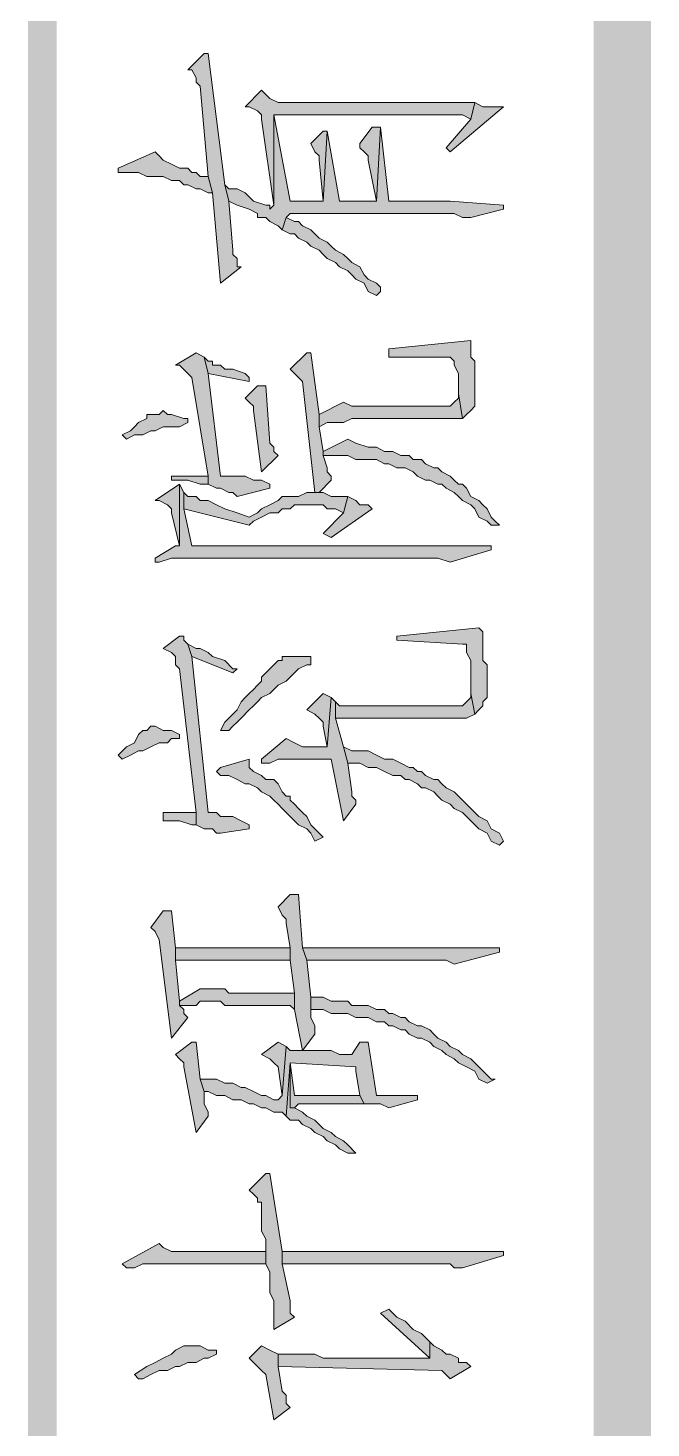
# Model space of a CAD drawing. Header units: millimetres. Extents: x 24 to 410, y 10 to 282.
# Drawn here: x 23.96 to 30.4, y 229.91 to 244.36 of the extents above; entities that cross this region are included whole.
import ezdxf

# ---------------------------------------------------------------- set-up
doc = ezdxf.new("R2010")
doc.units = ezdxf.units.MM

msp = doc.modelspace()

# ---------------------------------------------------------------- hatches: boundary and pattern name
h = msp.add_hatch(color=7)
h.dxf.hatch_style = 2
h.paths.add_polyline_path([(30.395333, 281.643667), (29.802667, 282.236333), (30.395333, 10.244667)])
h = msp.add_hatch(color=7)
h.dxf.hatch_style = 2
h.paths.add_polyline_path([(29.802667, 282.236333), (30.395333, 10.244667), (29.802667, 9.652)])
h = msp.add_hatch(color=7)
h.dxf.hatch_style = 2
h.paths.add_polyline_path([(24.257, 281.94), (23.960667, 281.94), (24.257, 55.837667)])
h = msp.add_hatch(color=7)
h.dxf.hatch_style = 2
h.paths.add_polyline_path([(23.960667, 281.94), (24.257, 55.837667), (23.960667, 55.837667)])
h = msp.add_hatch(color=7)
h.dxf.hatch_style = 2
h.paths.add_polyline_path([(25.611667, 243.924667), (25.654, 243.924667), (25.696333, 243.84), (25.696333, 243.797667), (25.738667, 243.755333), (25.823333, 242.824), (25.865667, 242.654667), (25.950333, 241.723333), (26.162, 241.892667), (26.119667, 241.892667), (26.119667, 241.977333), (26.077333, 242.019667), (26.077333, 242.062), (26.035, 242.57), (25.992667, 242.739333), (25.823333, 244.094), (25.781, 244.094)])
h = msp.add_hatch(color=7)
h.dxf.hatch_style = 2
h.paths.add_polyline_path([(26.204333, 243.543667), (26.246667, 243.543667), (26.331333, 243.501333), (26.373667, 243.459), (26.373667, 243.416667), (26.500667, 242.527667), (26.500667, 243.459), (28.278667, 243.459), (28.448, 243.459), (28.532667, 243.416667), (28.575, 243.586), (27.008667, 243.586), (26.966333, 243.586), (26.543, 243.586), (26.458333, 243.628333), (26.373667, 243.713)])
h = msp.add_hatch(color=7)
h.dxf.hatch_style = 2
h.paths.add_polyline_path([(28.278667, 243.120333), (28.321, 243.078), (28.871333, 243.543667), (28.659667, 243.543667), (28.575, 243.586), (28.532667, 243.416667)])
h = msp.add_hatch(color=7)
h.dxf.hatch_style = 2
h.paths.add_polyline_path([(25.992702, 242.739333), (26.035035, 242.57), (26.119702, 242.527667), (26.246702, 242.485333), (26.331369, 242.443), (26.331369, 242.400667), (26.416035, 242.400667), (26.458369, 242.358333), (26.543035, 242.316), (26.585369, 242.273667), (26.627702, 242.400667), (26.670035, 242.443), (27.770702, 242.443), (27.897702, 242.443), (28.363369, 242.443), (28.448035, 242.400667), (28.532702, 242.400667), (28.871369, 242.485333), (28.871369, 242.527667), (28.321035, 242.57), (27.686035, 242.57), (27.601369, 243.332), (27.559035, 242.57), (27.178035, 242.57), (27.051035, 243.289667), (27.008702, 242.57), (26.670035, 242.57), (26.500702, 243.459), (26.500702, 242.527667), (26.458369, 242.485333), (26.458369, 242.527667), (26.416035, 242.527667), (26.289035, 242.57), (26.204369, 242.654667), (26.119702, 242.697), (26.035035, 242.697)])
h = msp.add_hatch(color=7)
h.dxf.hatch_style = 2
h.paths.add_polyline_path([(26.881667, 243.162667), (26.924, 243.078), (26.966333, 243.035667), (26.966333, 242.993333), (27.008667, 242.57), (27.051, 243.289667), (27.008667, 243.289667)])
h = msp.add_hatch(color=7)
h.dxf.hatch_style = 2
h.paths.add_polyline_path([(27.389667, 243.162667), (27.389667, 243.120333), (27.432, 243.078), (27.474333, 243.035667), (27.474333, 242.993333), (27.559, 242.57), (27.601333, 243.332), (27.516667, 243.332)])
h = msp.add_hatch(color=7)
h.dxf.hatch_style = 2
h.paths.add_polyline_path([(24.892035, 242.908667), (24.892035, 242.866333), (24.934369, 242.866333), (25.103702, 242.866333), (25.188369, 242.824), (25.357702, 242.824), (25.442369, 242.781667), (25.527035, 242.781667), (25.569369, 242.739333), (25.611702, 242.739333), (25.696369, 242.697), (25.738702, 242.697), (25.823369, 242.654667), (25.865702, 242.654667), (25.823369, 242.824), (25.738702, 242.824), (25.696369, 242.866333), (25.654035, 242.866333), (25.611702, 242.908667), (25.527035, 242.908667), (25.442369, 242.951), (25.357702, 242.993333), (25.315369, 243.035667), (25.273035, 243.078)])
h = msp.add_hatch(color=7)
h.dxf.hatch_style = 2
h.paths.add_polyline_path([(26.585333, 242.273667), (26.67, 242.231333), (26.712333, 242.231333), (26.754667, 242.189), (26.839333, 242.146667), (26.881667, 242.104333), (26.966333, 242.062), (27.008667, 242.019667), (27.051, 241.977333), (27.135667, 241.935), (27.178, 241.892667), (27.262667, 241.850333), (27.305, 241.808), (27.347333, 241.765667), (27.432, 241.723333), (27.474333, 241.638667), (27.559, 241.596333), (27.601333, 241.638667), (27.601333, 241.681), (27.559, 241.723333), (27.474333, 241.765667), (27.432, 241.808), (27.389667, 241.892667), (27.305, 241.935), (27.262667, 241.977333), (27.220333, 242.019667), (27.135667, 242.062), (27.093333, 242.104333), (27.051, 242.146667), (26.966333, 242.189), (26.924, 242.231333), (26.881667, 242.273667), (26.797, 242.316), (26.754667, 242.358333), (26.712333, 242.358333), (26.627667, 242.400667)])
h = msp.add_hatch(color=7)
h.dxf.hatch_style = 2
h.paths.add_polyline_path([(27.686, 241.046), (27.686, 240.961333), (27.813, 240.961333), (28.321, 240.961333), (28.363333, 240.919), (28.363333, 240.876667), (28.405667, 240.792), (28.405667, 240.580333), (28.448, 240.326333), (28.490333, 240.368667), (28.532667, 240.411), (28.575, 240.453333), (28.575, 240.919), (28.532667, 240.961333), (28.532667, 241.003667), (28.532667, 241.088333), (28.532667, 241.130667)])
h = msp.add_hatch(color=7)
h.dxf.hatch_style = 2
h.paths.add_polyline_path([(25.484667, 240.876667), (25.527, 240.876667), (25.611667, 240.792), (25.654, 240.749667), (25.823333, 239.733667), (25.823333, 239.649), (25.908, 239.606667), (25.950333, 239.606667), (26.035, 239.564333), (26.077333, 239.564333), (26.119667, 239.522), (26.458333, 239.606667), (26.458333, 239.649), (26.373667, 239.691333), (26.289, 239.691333), (26.204333, 239.733667), (25.950333, 239.733667), (25.823333, 240.792), (25.781, 240.961333), (25.696333, 241.003667)])
h = msp.add_hatch(color=7)
h.dxf.hatch_style = 2
h.paths.add_polyline_path([(25.781, 240.961333), (25.823333, 240.792), (26.246667, 240.707333), (26.246667, 240.749667), (26.204333, 240.792), (26.077333, 240.834333), (25.992667, 240.834333), (25.950333, 240.876667), (25.865667, 240.876667), (25.865667, 240.919), (25.823333, 240.919)])
h = msp.add_hatch(color=7)
h.dxf.hatch_style = 2
h.paths.add_polyline_path([(26.67, 240.834333), (26.712333, 240.792), (26.754667, 240.749667), (26.797, 240.707333), (26.924, 239.564333), (26.966333, 239.564333), (27.093333, 239.691333), (27.093333, 239.733667), (27.051, 239.776), (27.051, 239.818333), (27.008667, 239.945333), (27.008667, 239.987667), (26.966333, 240.241667), (26.966333, 240.368667), (26.881667, 241.003667), (26.839333, 241.003667)])
h = msp.add_hatch(color=7)
h.dxf.hatch_style = 2
h.paths.add_polyline_path([(26.204333, 240.538), (26.246667, 240.495667), (26.289, 240.453333), (26.289, 240.411), (26.373667, 239.776), (26.543, 239.945333), (26.500667, 239.987667), (26.500667, 240.03), (26.458333, 240.072333), (26.416, 240.665), (26.331333, 240.665)])
h = msp.add_hatch(color=7)
h.dxf.hatch_style = 2
h.paths.add_polyline_path([(26.966298, 240.368667), (26.966298, 240.241667), (27.050965, 240.284), (27.220298, 240.284), (27.304965, 240.326333), (28.447965, 240.326333), (28.405631, 240.580333), (28.405631, 240.538), (28.363298, 240.495667), (28.320965, 240.453333), (27.389631, 240.453333), (27.304965, 240.453333), (27.220298, 240.495667)])
h = msp.add_hatch(color=7)
h.dxf.hatch_style = 2
h.paths.add_polyline_path([(24.934369, 240.157), (24.976702, 240.114667), (25.061369, 240.157), (25.146035, 240.157), (25.230702, 240.199333), (25.273035, 240.199333), (25.357702, 240.241667), (25.527035, 240.241667), (25.611702, 240.284), (25.611702, 240.326333), (25.569369, 240.326333), (25.442369, 240.368667), (25.400035, 240.368667), (25.357702, 240.411), (25.315369, 240.368667), (25.188369, 240.368667), (25.188369, 240.326333), (25.103702, 240.284), (25.061369, 240.241667), (25.019035, 240.199333)])
h = msp.add_hatch(color=7)
h.dxf.hatch_style = 2
h.paths.add_polyline_path([(27.008702, 239.987667), (27.008702, 239.945333), (27.093369, 239.945333), (27.262702, 239.945333), (27.347369, 239.903), (27.559035, 239.903), (27.643702, 239.860667), (27.686035, 239.860667), (27.770702, 239.818333), (27.855369, 239.818333), (27.940035, 239.776), (27.982369, 239.733667), (28.067035, 239.691333), (28.109369, 239.691333), (28.194035, 239.649), (28.236369, 239.649), (28.278702, 239.606667), (28.363369, 239.564333), (28.405702, 239.522), (28.448035, 239.479667), (28.532702, 239.437333), (28.575035, 239.395), (28.617369, 239.310333), (28.702035, 239.268), (28.744369, 239.225667), (28.829035, 239.225667), (28.786702, 239.268), (28.744369, 239.310333), (28.702035, 239.395), (28.659702, 239.437333), (28.617369, 239.479667), (28.532702, 239.522), (28.490369, 239.606667), (28.448035, 239.649), (28.405702, 239.649), (28.363369, 239.691333), (28.321035, 239.733667), (28.236369, 239.776), (28.194035, 239.818333), (28.151702, 239.818333), (28.067035, 239.860667), (28.024702, 239.903), (27.940035, 239.903), (27.897702, 239.945333), (27.813035, 239.945333), (27.728369, 239.987667), (27.643702, 239.987667), (27.559035, 240.03), (27.474369, 240.03), (27.347369, 240.072333), (27.262702, 240.114667)])
h = msp.add_hatch(color=7)
h.dxf.hatch_style = 2
h.paths.add_polyline_path([(25.273, 239.479667), (25.315333, 239.479667), (25.4, 239.437333), (25.442333, 239.395), (25.442333, 239.352667), (25.527, 239.014), (25.527, 239.649)])
h = msp.add_hatch(color=7)
h.dxf.hatch_style = 2
h.paths.add_polyline_path([(25.273, 238.887), (25.273, 238.844667), (25.315333, 238.844667), (25.442333, 238.887), (27.347333, 238.887), (27.474333, 238.887), (28.194, 238.887), (28.321, 238.844667), (28.744333, 238.971667), (28.744333, 239.014), (28.151667, 239.014), (25.654, 239.014), (25.569333, 239.395), (25.569333, 239.564333), (25.527, 239.649), (25.527, 239.014), (25.484667, 239.014)])
h = msp.add_hatch(color=7)
h.dxf.hatch_style = 2
h.paths.add_polyline_path([(25.442333, 239.733667), (25.442333, 239.691333), (25.527, 239.691333), (25.611667, 239.691333), (25.738667, 239.649), (25.823333, 239.649), (25.823333, 239.733667)])
h = msp.add_hatch(color=7)
h.dxf.hatch_style = 2
h.paths.add_polyline_path([(25.569333, 239.564333), (25.569333, 239.395), (26.246667, 239.225667), (26.289, 239.268), (26.373667, 239.310333), (26.458333, 239.352667), (26.543, 239.352667), (26.585333, 239.395), (26.67, 239.395), (26.712333, 239.437333), (27.008667, 239.437333), (27.051, 239.395), (27.135667, 239.395), (27.220333, 239.352667), (27.262667, 239.522), (27.093333, 239.522), (27.008667, 239.564333), (26.839333, 239.564333), (26.754667, 239.522), (26.585333, 239.522), (26.543, 239.479667), (26.458333, 239.437333), (26.373667, 239.395), (26.331333, 239.352667), (26.246667, 239.310333), (26.119667, 239.352667), (25.992667, 239.395), (25.908, 239.437333), (25.823333, 239.479667), (25.738667, 239.479667), (25.696333, 239.522), (25.611667, 239.522)])
h = msp.add_hatch(color=7)
h.dxf.hatch_style = 2
h.paths.add_polyline_path([(27.008702, 239.141), (27.093369, 239.098667), (27.516702, 239.395), (27.474369, 239.437333), (27.389702, 239.437333), (27.347369, 239.479667), (27.262702, 239.522), (27.220369, 239.352667)])
h = msp.add_hatch(color=7)
h.dxf.hatch_style = 2
h.paths.add_polyline_path([(25.357667, 237.955667), (25.442333, 237.913333), (25.484667, 237.871), (25.484667, 237.786333), (25.527, 237.744), (25.696333, 236.262333), (25.696333, 236.135333), (25.781, 236.093), (25.865667, 236.093), (25.908, 236.050667), (25.950333, 236.050667), (26.246667, 236.093), (26.246667, 236.135333), (26.162, 236.177667), (26.077333, 236.22), (25.950333, 236.22), (25.908, 236.262333), (25.823333, 236.262333), (25.654, 237.871), (25.611667, 237.998), (25.569333, 238.040333), (25.569333, 238.082667), (25.527, 238.082667)])
h = msp.add_hatch(color=7)
h.dxf.hatch_style = 2
h.paths.add_polyline_path([(27.770667, 238.082667), (27.770667, 238.040333), (28.448, 237.998), (28.490333, 237.998), (28.490333, 237.955667), (28.490333, 237.913333), (28.532667, 237.828667), (28.532667, 237.49), (28.575, 237.278333), (28.617333, 237.320667), (28.659667, 237.363), (28.659667, 237.405333), (28.702, 237.447667), (28.702, 237.786333), (28.659667, 237.828667), (28.659667, 238.125), (28.617333, 238.167333)])
h = msp.add_hatch(color=7)
h.dxf.hatch_style = 2
h.paths.add_polyline_path([(25.611667, 237.998), (25.654, 237.871), (26.077333, 237.701667), (26.119667, 237.744), (26.077333, 237.744), (25.992667, 237.828667), (25.865667, 237.871), (25.823333, 237.913333), (25.738667, 237.955667), (25.696333, 237.955667)])
h = msp.add_hatch(color=7)
h.dxf.hatch_style = 2
h.paths.add_polyline_path([(25.950369, 237.109), (26.035035, 237.109), (26.077369, 237.151333), (26.119702, 237.193667), (26.162035, 237.236), (26.246702, 237.320667), (26.289035, 237.363), (26.331369, 237.405333), (26.373702, 237.447667), (26.458369, 237.49), (26.500702, 237.532333), (26.543035, 237.574667), (26.627702, 237.617), (26.670035, 237.659333), (26.712369, 237.701667), (26.754702, 237.744), (26.839369, 237.786333), (26.881702, 237.786333), (26.881702, 237.871), (26.585369, 237.871), (26.585369, 237.828667), (26.543035, 237.828667), (26.500702, 237.786333), (26.416035, 237.701667), (26.373702, 237.659333), (26.373702, 237.617), (26.331369, 237.574667), (26.289035, 237.532333), (26.246702, 237.49), (26.204369, 237.447667), (26.162035, 237.405333), (26.119702, 237.320667), (26.077369, 237.278333), (25.992702, 237.193667)])
h = msp.add_hatch(color=7)
h.dxf.hatch_style = 2
h.paths.add_polyline_path([(26.373667, 236.812667), (26.373667, 236.770333), (26.416, 236.770333), (26.458333, 236.770333), (26.543, 236.812667), (27.093333, 236.812667), (27.220333, 236.177667), (27.347333, 236.347), (27.347333, 236.389333), (27.305, 236.431667), (27.305, 236.474), (27.262667, 236.770333), (27.220333, 236.939667), (27.135667, 237.236), (27.135667, 237.405333), (27.093333, 237.447667), (27.051, 236.939667), (26.924, 236.939667), (26.797, 236.939667), (26.712333, 236.982), (26.627667, 237.024333)])
h = msp.add_hatch(color=7)
h.dxf.hatch_style = 2
h.paths.add_polyline_path([(26.839333, 237.320667), (26.924, 237.278333), (26.966333, 237.236), (27.008667, 237.193667), (27.008667, 237.151333), (27.051, 236.939667), (27.093333, 237.447667), (27.008667, 237.49)])
h = msp.add_hatch(color=7)
h.dxf.hatch_style = 2
h.paths.add_polyline_path([(27.135667, 237.405333), (27.135667, 237.236), (28.405667, 237.236), (28.490333, 237.236), (28.575, 237.278333), (28.532667, 237.49), (28.532667, 237.447667), (28.490333, 237.405333), (28.448, 237.363), (27.220333, 237.363), (27.178, 237.363)])
h = msp.add_hatch(color=7)
h.dxf.hatch_style = 2
h.paths.add_polyline_path([(24.892035, 236.855), (24.934369, 236.812667), (25.019035, 236.855), (25.103702, 236.897333), (25.146035, 236.897333), (25.230702, 236.939667), (25.315369, 236.982), (25.400035, 236.982), (25.442369, 237.024333), (25.527035, 237.024333), (25.527035, 237.066667), (25.442369, 237.109), (25.357702, 237.109), (25.273035, 237.151333), (25.230702, 237.151333), (25.188369, 237.109), (25.146035, 237.109), (25.103702, 237.066667), (25.061369, 236.982), (24.976702, 236.939667)])
h = msp.add_hatch(color=7)
h.dxf.hatch_style = 2
h.paths.add_polyline_path([(27.220333, 236.939667), (27.262667, 236.770333), (27.389667, 236.770333), (27.474333, 236.728), (27.559, 236.728), (27.643667, 236.685667), (27.728333, 236.643333), (27.813, 236.643333), (27.855333, 236.601), (27.897667, 236.601), (27.982333, 236.558667), (28.024667, 236.516333), (28.067, 236.516333), (28.151667, 236.474), (28.194, 236.431667), (28.236333, 236.389333), (28.321, 236.347), (28.363333, 236.304667), (28.448, 236.262333), (28.490333, 236.22), (28.575, 236.135333), (28.617333, 236.093), (28.702, 236.050667), (28.744333, 235.966), (28.829, 235.923667), (28.871333, 235.966), (28.829, 236.050667), (28.744333, 236.093), (28.702, 236.177667), (28.617333, 236.22), (28.575, 236.262333), (28.532667, 236.304667), (28.448, 236.389333), (28.405667, 236.431667), (28.363333, 236.474), (28.278667, 236.516333), (28.236333, 236.558667), (28.194, 236.601), (28.151667, 236.601), (28.067, 236.643333), (28.024667, 236.685667), (27.982333, 236.685667), (27.94, 236.728), (27.897667, 236.728), (27.813, 236.770333), (27.728333, 236.812667), (27.643667, 236.812667), (27.559, 236.855), (27.474333, 236.897333), (27.305, 236.897333)])
h = msp.add_hatch(color=7)
h.dxf.hatch_style = 2
h.paths.add_polyline_path([(25.907965, 236.685667), (25.950298, 236.643333), (26.034965, 236.643333), (26.119631, 236.601), (26.204298, 236.558667), (26.246631, 236.558667), (26.331298, 236.516333), (26.373631, 236.474), (26.458298, 236.431667), (26.500631, 236.389333), (26.542965, 236.347), (26.585298, 236.304667), (26.627631, 236.262333), (26.669965, 236.22), (26.712298, 236.177667), (26.754631, 236.135333), (26.839298, 236.093), (26.881631, 236.050667), (26.923965, 235.966), (27.008631, 236.008333), (26.966298, 236.050667), (26.923965, 236.093), (26.881631, 236.135333), (26.839298, 236.22), (26.796965, 236.262333), (26.754631, 236.304667), (26.712298, 236.347), (26.669965, 236.389333), (26.669965, 236.431667), (26.627631, 236.431667), (26.585298, 236.474), (26.542965, 236.558667), (26.500631, 236.601), (26.415965, 236.601), (26.373631, 236.643333), (26.288965, 236.685667), (26.246631, 236.728), (26.246631, 236.812667), (25.950298, 236.728)])
h = msp.add_hatch(color=7)
h.dxf.hatch_style = 2
h.paths.add_polyline_path([(25.357667, 236.262333), (25.357667, 236.177667), (25.442333, 236.177667), (25.527, 236.177667), (25.654, 236.135333), (25.696333, 236.135333), (25.696333, 236.262333)])
h = msp.add_hatch(color=7)
h.dxf.hatch_style = 2
h.paths.add_polyline_path([(26.543, 235.288667), (26.585333, 235.204), (26.627667, 235.161667), (26.627667, 235.119333), (26.67, 234.865333), (26.67, 234.738333), (26.712333, 234.399667), (26.712333, 234.230333), (26.797, 233.807), (26.924, 233.976333), (26.924, 234.061), (26.881667, 234.145667), (26.881667, 234.357333), (26.839333, 234.738333), (26.797, 234.865333), (26.754667, 235.415667), (26.67, 235.415667)])
h = msp.add_hatch(color=7)
h.dxf.hatch_style = 2
h.paths.add_polyline_path([(25.230667, 235.077), (25.273, 235.034667), (25.315333, 234.95), (25.442333, 233.934), (25.611667, 234.145667), (25.569333, 234.188), (25.569333, 234.230333), (25.527, 234.272667), (25.527, 234.315), (25.484667, 234.738333), (25.484667, 234.865333), (25.442333, 235.246333), (25.357667, 235.246333)])
h = msp.add_hatch(color=7)
h.dxf.hatch_style = 2
h.paths.add_polyline_path([(25.484667, 234.865333), (25.484667, 234.738333), (25.527, 234.738333), (26.67, 234.738333), (26.67, 234.865333)])
h = msp.add_hatch(color=7)
h.dxf.hatch_style = 2
h.paths.add_polyline_path([(26.797, 234.865333), (26.839333, 234.738333), (28.151667, 234.738333), (28.236333, 234.738333), (28.278667, 234.738333), (28.363333, 234.696), (28.829, 234.823), (28.829, 234.865333), (28.151667, 234.865333)])
h = msp.add_hatch(color=7)
h.dxf.hatch_style = 2
h.paths.add_polyline_path([(25.527, 234.315), (25.527, 234.272667), (25.611667, 234.272667), (25.696333, 234.272667), (25.738667, 234.315), (25.950333, 234.315), (25.992667, 234.272667), (26.67, 234.272667), (26.712333, 234.230333), (26.712333, 234.399667), (26.67, 234.399667), (26.119667, 234.399667), (26.035, 234.399667), (25.992667, 234.442), (25.738667, 234.442)])
h = msp.add_hatch(color=7)
h.dxf.hatch_style = 2
h.paths.add_polyline_path([(26.881667, 234.357333), (26.881667, 234.230333), (26.924, 234.230333), (27.008667, 234.230333), (27.093333, 234.188), (27.262667, 234.188), (27.347333, 234.145667), (27.474333, 234.145667), (27.559, 234.103333), (27.643667, 234.103333), (27.686, 234.061), (27.728333, 234.061), (27.813, 234.018667), (27.855333, 234.018667), (27.897667, 233.976333), (27.982333, 233.934), (28.024667, 233.934), (28.109333, 233.891667), (28.151667, 233.849333), (28.236333, 233.807), (28.278667, 233.764667), (28.363333, 233.722333), (28.405667, 233.68), (28.490333, 233.637667), (28.575, 233.595333), (28.617333, 233.510667), (28.702, 233.468333), (28.786667, 233.510667), (28.744333, 233.510667), (28.702, 233.553), (28.617333, 233.637667), (28.575, 233.68), (28.532667, 233.722333), (28.448, 233.764667), (28.405667, 233.807), (28.321, 233.849333), (28.278667, 233.891667), (28.194, 233.934), (28.151667, 233.976333), (28.109333, 234.018667), (28.024667, 234.061), (27.982333, 234.061), (27.897667, 234.103333), (27.855333, 234.145667), (27.813, 234.145667), (27.728333, 234.188), (27.686, 234.188), (27.643667, 234.230333), (27.559, 234.230333), (27.474333, 234.272667), (27.305, 234.272667), (27.262667, 234.315), (27.093333, 234.315), (27.008667, 234.357333)])
h = msp.add_hatch(color=7)
h.dxf.hatch_style = 2
h.paths.add_polyline_path([(25.484667, 233.764667), (25.527, 233.722333), (25.569333, 233.68), (25.569333, 233.637667), (25.696333, 232.960333), (25.823333, 233.129667), (25.823333, 233.172), (25.781, 233.256667), (25.781, 233.383667), (25.738667, 233.510667), (25.696333, 233.891667), (25.654, 233.891667)])
h = msp.add_hatch(color=7)
h.dxf.hatch_style = 2
h.paths.add_polyline_path([(25.738667, 233.510667), (25.781, 233.383667), (25.823333, 233.383667), (25.908, 233.341333), (25.992667, 233.341333), (26.077333, 233.299), (26.162, 233.299), (26.246667, 233.256667), (26.289, 233.256667), (26.373667, 233.214333), (26.416, 233.214333), (26.500667, 233.172), (26.585333, 233.172), (26.627667, 233.129667), (26.67, 233.68), (27.347333, 233.637667), (27.347333, 233.595333), (27.389667, 233.341333), (27.432, 233.256667), (27.601333, 233.256667), (27.686, 233.214333), (27.982333, 233.299), (27.982333, 233.341333), (27.559, 233.341333), (27.474333, 233.891667), (27.389667, 233.891667), (27.305, 233.764667), (27.178, 233.764667), (27.093333, 233.807), (26.67, 233.807), (26.627667, 233.849333), (26.585333, 233.341333), (26.543, 233.299), (26.500667, 233.299), (26.416, 233.341333), (26.373667, 233.341333), (26.289, 233.383667), (26.204333, 233.426), (26.162, 233.426), (26.077333, 233.468333), (25.992667, 233.468333), (25.908, 233.510667)])
h = msp.add_hatch(color=7)
h.dxf.hatch_style = 2
h.paths.add_polyline_path([(26.373667, 233.764667), (26.458333, 233.722333), (26.500667, 233.68), (26.543, 233.637667), (26.585333, 233.341333), (26.627667, 233.849333), (26.543, 233.891667)])
h = msp.add_hatch(color=7)
h.dxf.hatch_style = 2
h.paths.add_polyline_path([(26.627667, 233.129667), (26.67, 233.087333), (26.754667, 233.087333), (26.797, 233.045), (26.881667, 233.002667), (26.924, 232.960333), (27.008667, 232.918), (27.051, 232.875667), (27.135667, 232.833333), (27.178, 232.791), (27.262667, 232.748667), (27.347333, 232.748667), (27.262667, 232.833333), (27.220333, 232.875667), (27.135667, 232.918), (27.093333, 232.960333), (27.008667, 233.002667), (26.966333, 233.045), (26.924, 233.087333), (26.839333, 233.129667), (26.797, 233.172), (26.712333, 233.214333), (26.67, 233.214333), (26.67, 233.68)])
h = msp.add_hatch(color=7)
h.dxf.hatch_style = 2
h.paths.add_polyline_path([(26.67, 233.68), (26.67, 233.214333), (26.712333, 233.214333), (26.754667, 233.256667), (27.432, 233.256667), (27.389667, 233.341333), (26.712333, 233.341333)])
h = msp.add_hatch(color=7)
h.dxf.hatch_style = 2
h.paths.add_polyline_path([(26.246667, 232.367667), (26.289, 232.325333), (26.331333, 232.283), (26.331333, 232.240667), (26.373667, 232.240667), (26.373667, 231.944333), (26.416, 231.859667), (26.416, 231.605667), (26.458333, 231.521), (26.458333, 231.309333), (26.500667, 231.224667), (26.500667, 231.14), (26.500667, 231.013), (26.500667, 230.928333), (26.712333, 231.055333), (26.67, 231.097667), (26.67, 231.224667), (26.585333, 231.605667), (26.585333, 231.732667), (26.458333, 232.537), (26.416, 232.537)])
h = msp.add_hatch(color=7)
h.dxf.hatch_style = 2
h.paths.add_polyline_path([(24.934369, 231.605667), (24.976702, 231.563333), (25.061369, 231.563333), (25.146035, 231.605667), (26.416035, 231.605667), (26.416035, 231.732667), (26.246702, 231.732667), (26.162035, 231.732667), (25.442369, 231.732667), (25.357702, 231.775), (25.315369, 231.817333)])
h = msp.add_hatch(color=7)
h.dxf.hatch_style = 2
h.paths.add_polyline_path([(26.585333, 231.732667), (26.585333, 231.605667), (26.67, 231.605667), (28.321, 231.605667), (28.363333, 231.563333), (28.448, 231.563333), (28.871333, 231.690333), (28.871333, 231.732667)])
h = msp.add_hatch(color=7)
h.dxf.hatch_style = 2
h.paths.add_polyline_path([(27.601333, 231.097667), (28.109333, 230.632), (28.109333, 230.801333), (28.024667, 230.886), (27.94, 230.928333), (27.855333, 231.013), (27.770667, 231.055333), (27.686, 231.14)])
h = msp.add_hatch(color=7)
h.dxf.hatch_style = 2
h.paths.add_polyline_path([(25.061333, 230.462667), (25.103667, 230.420333), (25.146, 230.420333), (25.230667, 230.462667), (25.315333, 230.505), (25.4, 230.505), (25.484667, 230.547333), (25.527, 230.547333), (25.611667, 230.589667), (25.696333, 230.589667), (25.781, 230.632), (25.823333, 230.632), (25.908, 230.674333), (25.908, 230.716667), (25.823333, 230.716667), (25.738667, 230.759), (25.569333, 230.759), (25.484667, 230.716667), (25.442333, 230.674333), (25.357667, 230.632), (25.273, 230.589667), (25.188333, 230.547333)])
h = msp.add_hatch(color=7)
h.dxf.hatch_style = 2
h.paths.add_polyline_path([(26.246667, 230.632), (26.289, 230.589667), (26.331333, 230.547333), (26.373667, 230.505), (26.416, 230.462667), (26.500667, 229.997), (26.67, 230.124), (26.627667, 230.166333), (26.627667, 230.251), (26.585333, 230.293333), (26.543, 230.547333), (26.543, 230.674333), (26.458333, 230.716667), (26.373667, 230.759)])
h = msp.add_hatch(color=7)
h.dxf.hatch_style = 2
h.paths.add_polyline_path([(26.543, 230.674333), (26.543, 230.547333), (28.236333, 230.505), (28.321, 230.420333), (28.532667, 230.547333), (28.490333, 230.589667), (28.405667, 230.589667), (28.405667, 230.632), (28.321, 230.674333), (28.278667, 230.674333), (28.236333, 230.716667), (28.151667, 230.759), (28.109333, 230.801333), (28.109333, 230.632), (28.024667, 230.632), (27.008667, 230.632), (26.924, 230.674333)])

# ---------------------------------------------------------------- linework, layer by layer
at = {"color": 7, "lineweight": 0}
for points in [[(25.611667, 243.924667), (25.654, 243.924667), (25.696333, 243.84), (25.696333, 243.797667), (25.738667, 243.755333), (25.823333, 242.824), (25.865667, 242.654667), (25.950333, 241.723333), (26.162, 241.892667), (26.119667, 241.892667), (26.119667, 241.977333), (26.077333, 242.019667), (26.077333, 242.062), (26.035, 242.57), (25.992667, 242.739333), (25.823333, 244.094), (25.781, 244.094)], [(26.204333, 243.543667), (26.246667, 243.543667), (26.331333, 243.501333), (26.373667, 243.459), (26.373667, 243.416667), (26.500667, 242.527667), (26.500667, 243.459), (28.278667, 243.459), (28.448, 243.459), (28.532667, 243.416667), (28.575, 243.586), (27.008667, 243.586), (26.966333, 243.586), (26.543, 243.586), (26.458333, 243.628333), (26.373667, 243.713)], [(28.278667, 243.120333), (28.321, 243.078), (28.871333, 243.543667), (28.659667, 243.543667), (28.575, 243.586), (28.532667, 243.416667)], [(25.992702, 242.739333), (26.035035, 242.57), (26.119702, 242.527667), (26.246702, 242.485333), (26.331369, 242.443), (26.331369, 242.400667), (26.416035, 242.400667), (26.458369, 242.358333), (26.543035, 242.316), (26.585369, 242.273667), (26.627702, 242.400667), (26.670035, 242.443), (27.770702, 242.443), (27.897702, 242.443), (28.363369, 242.443), (28.448035, 242.400667), (28.532702, 242.400667), (28.871369, 242.485333), (28.871369, 242.527667), (28.321035, 242.57), (27.686035, 242.57), (27.601369, 243.332), (27.559035, 242.57), (27.178035, 242.57), (27.051035, 243.289667), (27.008702, 242.57), (26.670035, 242.57), (26.500702, 243.459), (26.500702, 242.527667), (26.458369, 242.485333), (26.458369, 242.527667), (26.416035, 242.527667), (26.289035, 242.57), (26.204369, 242.654667), (26.119702, 242.697), (26.035035, 242.697)], [(26.881667, 243.162667), (26.924, 243.078), (26.966333, 243.035667), (26.966333, 242.993333), (27.008667, 242.57), (27.051, 243.289667), (27.008667, 243.289667)], [(27.389667, 243.162667), (27.389667, 243.120333), (27.432, 243.078), (27.474333, 243.035667), (27.474333, 242.993333), (27.559, 242.57), (27.601333, 243.332), (27.516667, 243.332)], [(24.892035, 242.908667), (24.892035, 242.866333), (24.934369, 242.866333), (25.103702, 242.866333), (25.188369, 242.824), (25.357702, 242.824), (25.442369, 242.781667), (25.527035, 242.781667), (25.569369, 242.739333), (25.611702, 242.739333), (25.696369, 242.697), (25.738702, 242.697), (25.823369, 242.654667), (25.865702, 242.654667), (25.823369, 242.824), (25.738702, 242.824), (25.696369, 242.866333), (25.654035, 242.866333), (25.611702, 242.908667), (25.527035, 242.908667), (25.442369, 242.951), (25.357702, 242.993333), (25.315369, 243.035667), (25.273035, 243.078)], [(26.585333, 242.273667), (26.67, 242.231333), (26.712333, 242.231333), (26.754667, 242.189), (26.839333, 242.146667), (26.881667, 242.104333), (26.966333, 242.062), (27.008667, 242.019667), (27.051, 241.977333), (27.135667, 241.935), (27.178, 241.892667), (27.262667, 241.850333), (27.305, 241.808), (27.347333, 241.765667), (27.432, 241.723333), (27.474333, 241.638667), (27.559, 241.596333), (27.601333, 241.638667), (27.601333, 241.681), (27.559, 241.723333), (27.474333, 241.765667), (27.432, 241.808), (27.389667, 241.892667), (27.305, 241.935), (27.262667, 241.977333), (27.220333, 242.019667), (27.135667, 242.062), (27.093333, 242.104333), (27.051, 242.146667), (26.966333, 242.189), (26.924, 242.231333), (26.881667, 242.273667), (26.797, 242.316), (26.754667, 242.358333), (26.712333, 242.358333), (26.627667, 242.400667)], [(27.686, 241.046), (27.686, 240.961333), (27.813, 240.961333), (28.321, 240.961333), (28.363333, 240.919), (28.363333, 240.876667), (28.405667, 240.792), (28.405667, 240.580333), (28.448, 240.326333), (28.490333, 240.368667), (28.532667, 240.411), (28.575, 240.453333), (28.575, 240.919), (28.532667, 240.961333), (28.532667, 241.003667), (28.532667, 241.088333), (28.532667, 241.130667)], [(25.484667, 240.876667), (25.527, 240.876667), (25.611667, 240.792), (25.654, 240.749667), (25.823333, 239.733667), (25.823333, 239.649), (25.908, 239.606667), (25.950333, 239.606667), (26.035, 239.564333), (26.077333, 239.564333), (26.119667, 239.522), (26.458333, 239.606667), (26.458333, 239.649), (26.373667, 239.691333), (26.289, 239.691333), (26.204333, 239.733667), (25.950333, 239.733667), (25.823333, 240.792), (25.781, 240.961333), (25.696333, 241.003667)], [(25.781, 240.961333), (25.823333, 240.792), (26.246667, 240.707333), (26.246667, 240.749667), (26.204333, 240.792), (26.077333, 240.834333), (25.992667, 240.834333), (25.950333, 240.876667), (25.865667, 240.876667), (25.865667, 240.919), (25.823333, 240.919)], [(26.67, 240.834333), (26.712333, 240.792), (26.754667, 240.749667), (26.797, 240.707333), (26.924, 239.564333), (26.966333, 239.564333), (27.093333, 239.691333), (27.093333, 239.733667), (27.051, 239.776), (27.051, 239.818333), (27.008667, 239.945333), (27.008667, 239.987667), (26.966333, 240.241667), (26.966333, 240.368667), (26.881667, 241.003667), (26.839333, 241.003667)], [(26.204333, 240.538), (26.246667, 240.495667), (26.289, 240.453333), (26.289, 240.411), (26.373667, 239.776), (26.543, 239.945333), (26.500667, 239.987667), (26.500667, 240.03), (26.458333, 240.072333), (26.416, 240.665), (26.331333, 240.665)], [(26.966298, 240.368667), (26.966298, 240.241667), (27.050965, 240.284), (27.220298, 240.284), (27.304965, 240.326333), (28.447965, 240.326333), (28.405631, 240.580333), (28.405631, 240.538), (28.363298, 240.495667), (28.320965, 240.453333), (27.389631, 240.453333), (27.304965, 240.453333), (27.220298, 240.495667)], [(24.934369, 240.157), (24.976702, 240.114667), (25.061369, 240.157), (25.146035, 240.157), (25.230702, 240.199333), (25.273035, 240.199333), (25.357702, 240.241667), (25.527035, 240.241667), (25.611702, 240.284), (25.611702, 240.326333), (25.569369, 240.326333), (25.442369, 240.368667), (25.400035, 240.368667), (25.357702, 240.411), (25.315369, 240.368667), (25.188369, 240.368667), (25.188369, 240.326333), (25.103702, 240.284), (25.061369, 240.241667), (25.019035, 240.199333)], [(27.008702, 239.987667), (27.008702, 239.945333), (27.093369, 239.945333), (27.262702, 239.945333), (27.347369, 239.903), (27.559035, 239.903), (27.643702, 239.860667), (27.686035, 239.860667), (27.770702, 239.818333), (27.855369, 239.818333), (27.940035, 239.776), (27.982369, 239.733667), (28.067035, 239.691333), (28.109369, 239.691333), (28.194035, 239.649), (28.236369, 239.649), (28.278702, 239.606667), (28.363369, 239.564333), (28.405702, 239.522), (28.448035, 239.479667), (28.532702, 239.437333), (28.575035, 239.395), (28.617369, 239.310333), (28.702035, 239.268), (28.744369, 239.225667), (28.829035, 239.225667), (28.786702, 239.268), (28.744369, 239.310333), (28.702035, 239.395), (28.659702, 239.437333), (28.617369, 239.479667), (28.532702, 239.522), (28.490369, 239.606667), (28.448035, 239.649), (28.405702, 239.649), (28.363369, 239.691333), (28.321035, 239.733667), (28.236369, 239.776), (28.194035, 239.818333), (28.151702, 239.818333), (28.067035, 239.860667), (28.024702, 239.903), (27.940035, 239.903), (27.897702, 239.945333), (27.813035, 239.945333), (27.728369, 239.987667), (27.643702, 239.987667), (27.559035, 240.03), (27.474369, 240.03), (27.347369, 240.072333), (27.262702, 240.114667)], [(25.273, 239.479667), (25.315333, 239.479667), (25.4, 239.437333), (25.442333, 239.395), (25.442333, 239.352667), (25.527, 239.014), (25.527, 239.649)], [(25.273, 238.887), (25.273, 238.844667), (25.315333, 238.844667), (25.442333, 238.887), (27.347333, 238.887), (27.474333, 238.887), (28.194, 238.887), (28.321, 238.844667), (28.744333, 238.971667), (28.744333, 239.014), (28.151667, 239.014), (25.654, 239.014), (25.569333, 239.395), (25.569333, 239.564333), (25.527, 239.649), (25.527, 239.014), (25.484667, 239.014)], [(25.442333, 239.733667), (25.442333, 239.691333), (25.527, 239.691333), (25.611667, 239.691333), (25.738667, 239.649), (25.823333, 239.649), (25.823333, 239.733667)], [(25.569333, 239.564333), (25.569333, 239.395), (26.246667, 239.225667), (26.289, 239.268), (26.373667, 239.310333), (26.458333, 239.352667), (26.543, 239.352667), (26.585333, 239.395), (26.67, 239.395), (26.712333, 239.437333), (27.008667, 239.437333), (27.051, 239.395), (27.135667, 239.395), (27.220333, 239.352667), (27.262667, 239.522), (27.093333, 239.522), (27.008667, 239.564333), (26.839333, 239.564333), (26.754667, 239.522), (26.585333, 239.522), (26.543, 239.479667), (26.458333, 239.437333), (26.373667, 239.395), (26.331333, 239.352667), (26.246667, 239.310333), (26.119667, 239.352667), (25.992667, 239.395), (25.908, 239.437333), (25.823333, 239.479667), (25.738667, 239.479667), (25.696333, 239.522), (25.611667, 239.522)], [(27.008702, 239.141), (27.093369, 239.098667), (27.516702, 239.395), (27.474369, 239.437333), (27.389702, 239.437333), (27.347369, 239.479667), (27.262702, 239.522), (27.220369, 239.352667)], [(25.357667, 237.955667), (25.442333, 237.913333), (25.484667, 237.871), (25.484667, 237.786333), (25.527, 237.744), (25.696333, 236.262333), (25.696333, 236.135333), (25.781, 236.093), (25.865667, 236.093), (25.908, 236.050667), (25.950333, 236.050667), (26.246667, 236.093), (26.246667, 236.135333), (26.162, 236.177667), (26.077333, 236.22), (25.950333, 236.22), (25.908, 236.262333), (25.823333, 236.262333), (25.654, 237.871), (25.611667, 237.998), (25.569333, 238.040333), (25.569333, 238.082667), (25.527, 238.082667)], [(27.770667, 238.082667), (27.770667, 238.040333), (28.448, 237.998), (28.490333, 237.998), (28.490333, 237.955667), (28.490333, 237.913333), (28.532667, 237.828667), (28.532667, 237.49), (28.575, 237.278333), (28.617333, 237.320667), (28.659667, 237.363), (28.659667, 237.405333), (28.702, 237.447667), (28.702, 237.786333), (28.659667, 237.828667), (28.659667, 238.125), (28.617333, 238.167333)], [(25.611667, 237.998), (25.654, 237.871), (26.077333, 237.701667), (26.119667, 237.744), (26.077333, 237.744), (25.992667, 237.828667), (25.865667, 237.871), (25.823333, 237.913333), (25.738667, 237.955667), (25.696333, 237.955667)], [(25.950369, 237.109), (26.035035, 237.109), (26.077369, 237.151333), (26.119702, 237.193667), (26.162035, 237.236), (26.246702, 237.320667), (26.289035, 237.363), (26.331369, 237.405333), (26.373702, 237.447667), (26.458369, 237.49), (26.500702, 237.532333), (26.543035, 237.574667), (26.627702, 237.617), (26.670035, 237.659333), (26.712369, 237.701667), (26.754702, 237.744), (26.839369, 237.786333), (26.881702, 237.786333), (26.881702, 237.871), (26.585369, 237.871), (26.585369, 237.828667), (26.543035, 237.828667), (26.500702, 237.786333), (26.416035, 237.701667), (26.373702, 237.659333), (26.373702, 237.617), (26.331369, 237.574667), (26.289035, 237.532333), (26.246702, 237.49), (26.204369, 237.447667), (26.162035, 237.405333), (26.119702, 237.320667), (26.077369, 237.278333), (25.992702, 237.193667)], [(26.373667, 236.812667), (26.373667, 236.770333), (26.416, 236.770333), (26.458333, 236.770333), (26.543, 236.812667), (27.093333, 236.812667), (27.220333, 236.177667), (27.347333, 236.347), (27.347333, 236.389333), (27.305, 236.431667), (27.305, 236.474), (27.262667, 236.770333), (27.220333, 236.939667), (27.135667, 237.236), (27.135667, 237.405333), (27.093333, 237.447667), (27.051, 236.939667), (26.924, 236.939667), (26.797, 236.939667), (26.712333, 236.982), (26.627667, 237.024333)], [(26.839333, 237.320667), (26.924, 237.278333), (26.966333, 237.236), (27.008667, 237.193667), (27.008667, 237.151333), (27.051, 236.939667), (27.093333, 237.447667), (27.008667, 237.49)], [(27.135667, 237.405333), (27.135667, 237.236), (28.405667, 237.236), (28.490333, 237.236), (28.575, 237.278333), (28.532667, 237.49), (28.532667, 237.447667), (28.490333, 237.405333), (28.448, 237.363), (27.220333, 237.363), (27.178, 237.363)], [(24.892035, 236.855), (24.934369, 236.812667), (25.019035, 236.855), (25.103702, 236.897333), (25.146035, 236.897333), (25.230702, 236.939667), (25.315369, 236.982), (25.400035, 236.982), (25.442369, 237.024333), (25.527035, 237.024333), (25.527035, 237.066667), (25.442369, 237.109), (25.357702, 237.109), (25.273035, 237.151333), (25.230702, 237.151333), (25.188369, 237.109), (25.146035, 237.109), (25.103702, 237.066667), (25.061369, 236.982), (24.976702, 236.939667)], [(27.220333, 236.939667), (27.262667, 236.770333), (27.389667, 236.770333), (27.474333, 236.728), (27.559, 236.728), (27.643667, 236.685667), (27.728333, 236.643333), (27.813, 236.643333), (27.855333, 236.601), (27.897667, 236.601), (27.982333, 236.558667), (28.024667, 236.516333), (28.067, 236.516333), (28.151667, 236.474), (28.194, 236.431667), (28.236333, 236.389333), (28.321, 236.347), (28.363333, 236.304667), (28.448, 236.262333), (28.490333, 236.22), (28.575, 236.135333), (28.617333, 236.093), (28.702, 236.050667), (28.744333, 235.966), (28.829, 235.923667), (28.871333, 235.966), (28.829, 236.050667), (28.744333, 236.093), (28.702, 236.177667), (28.617333, 236.22), (28.575, 236.262333), (28.532667, 236.304667), (28.448, 236.389333), (28.405667, 236.431667), (28.363333, 236.474), (28.278667, 236.516333), (28.236333, 236.558667), (28.194, 236.601), (28.151667, 236.601), (28.067, 236.643333), (28.024667, 236.685667), (27.982333, 236.685667), (27.94, 236.728), (27.897667, 236.728), (27.813, 236.770333), (27.728333, 236.812667), (27.643667, 236.812667), (27.559, 236.855), (27.474333, 236.897333), (27.305, 236.897333)], [(25.907965, 236.685667), (25.950298, 236.643333), (26.034965, 236.643333), (26.119631, 236.601), (26.204298, 236.558667), (26.246631, 236.558667), (26.331298, 236.516333), (26.373631, 236.474), (26.458298, 236.431667), (26.500631, 236.389333), (26.542965, 236.347), (26.585298, 236.304667), (26.627631, 236.262333), (26.669965, 236.22), (26.712298, 236.177667), (26.754631, 236.135333), (26.839298, 236.093), (26.881631, 236.050667), (26.923965, 235.966), (27.008631, 236.008333), (26.966298, 236.050667), (26.923965, 236.093), (26.881631, 236.135333), (26.839298, 236.22), (26.796965, 236.262333), (26.754631, 236.304667), (26.712298, 236.347), (26.669965, 236.389333), (26.669965, 236.431667), (26.627631, 236.431667), (26.585298, 236.474), (26.542965, 236.558667), (26.500631, 236.601), (26.415965, 236.601), (26.373631, 236.643333), (26.288965, 236.685667), (26.246631, 236.728), (26.246631, 236.812667), (25.950298, 236.728)], [(25.357667, 236.262333), (25.357667, 236.177667), (25.442333, 236.177667), (25.527, 236.177667), (25.654, 236.135333), (25.696333, 236.135333), (25.696333, 236.262333)], [(26.543, 235.288667), (26.585333, 235.204), (26.627667, 235.161667), (26.627667, 235.119333), (26.67, 234.865333), (26.67, 234.738333), (26.712333, 234.399667), (26.712333, 234.230333), (26.797, 233.807), (26.924, 233.976333), (26.924, 234.061), (26.881667, 234.145667), (26.881667, 234.357333), (26.839333, 234.738333), (26.797, 234.865333), (26.754667, 235.415667), (26.67, 235.415667)], [(25.230667, 235.077), (25.273, 235.034667), (25.315333, 234.95), (25.442333, 233.934), (25.611667, 234.145667), (25.569333, 234.188), (25.569333, 234.230333), (25.527, 234.272667), (25.527, 234.315), (25.484667, 234.738333), (25.484667, 234.865333), (25.442333, 235.246333), (25.357667, 235.246333)], [(25.484667, 234.865333), (25.484667, 234.738333), (25.527, 234.738333), (26.67, 234.738333), (26.67, 234.865333)], [(26.797, 234.865333), (26.839333, 234.738333), (28.151667, 234.738333), (28.236333, 234.738333), (28.278667, 234.738333), (28.363333, 234.696), (28.829, 234.823), (28.829, 234.865333), (28.151667, 234.865333)], [(25.527, 234.315), (25.527, 234.272667), (25.611667, 234.272667), (25.696333, 234.272667), (25.738667, 234.315), (25.950333, 234.315), (25.992667, 234.272667), (26.67, 234.272667), (26.712333, 234.230333), (26.712333, 234.399667), (26.67, 234.399667), (26.119667, 234.399667), (26.035, 234.399667), (25.992667, 234.442), (25.738667, 234.442)], [(26.881667, 234.357333), (26.881667, 234.230333), (26.924, 234.230333), (27.008667, 234.230333), (27.093333, 234.188), (27.262667, 234.188), (27.347333, 234.145667), (27.474333, 234.145667), (27.559, 234.103333), (27.643667, 234.103333), (27.686, 234.061), (27.728333, 234.061), (27.813, 234.018667), (27.855333, 234.018667), (27.897667, 233.976333), (27.982333, 233.934), (28.024667, 233.934), (28.109333, 233.891667), (28.151667, 233.849333), (28.236333, 233.807), (28.278667, 233.764667), (28.363333, 233.722333), (28.405667, 233.68), (28.490333, 233.637667), (28.575, 233.595333), (28.617333, 233.510667), (28.702, 233.468333), (28.786667, 233.510667), (28.744333, 233.510667), (28.702, 233.553), (28.617333, 233.637667), (28.575, 233.68), (28.532667, 233.722333), (28.448, 233.764667), (28.405667, 233.807), (28.321, 233.849333), (28.278667, 233.891667), (28.194, 233.934), (28.151667, 233.976333), (28.109333, 234.018667), (28.024667, 234.061), (27.982333, 234.061), (27.897667, 234.103333), (27.855333, 234.145667), (27.813, 234.145667), (27.728333, 234.188), (27.686, 234.188), (27.643667, 234.230333), (27.559, 234.230333), (27.474333, 234.272667), (27.305, 234.272667), (27.262667, 234.315), (27.093333, 234.315), (27.008667, 234.357333)], [(25.484667, 233.764667), (25.527, 233.722333), (25.569333, 233.68), (25.569333, 233.637667), (25.696333, 232.960333), (25.823333, 233.129667), (25.823333, 233.172), (25.781, 233.256667), (25.781, 233.383667), (25.738667, 233.510667), (25.696333, 233.891667), (25.654, 233.891667)], [(25.738667, 233.510667), (25.781, 233.383667), (25.823333, 233.383667), (25.908, 233.341333), (25.992667, 233.341333), (26.077333, 233.299), (26.162, 233.299), (26.246667, 233.256667), (26.289, 233.256667), (26.373667, 233.214333), (26.416, 233.214333), (26.500667, 233.172), (26.585333, 233.172), (26.627667, 233.129667), (26.67, 233.68), (27.347333, 233.637667), (27.347333, 233.595333), (27.389667, 233.341333), (27.432, 233.256667), (27.601333, 233.256667), (27.686, 233.214333), (27.982333, 233.299), (27.982333, 233.341333), (27.559, 233.341333), (27.474333, 233.891667), (27.389667, 233.891667), (27.305, 233.764667), (27.178, 233.764667), (27.093333, 233.807), (26.67, 233.807), (26.627667, 233.849333), (26.585333, 233.341333), (26.543, 233.299), (26.500667, 233.299), (26.416, 233.341333), (26.373667, 233.341333), (26.289, 233.383667), (26.204333, 233.426), (26.162, 233.426), (26.077333, 233.468333), (25.992667, 233.468333), (25.908, 233.510667)], [(26.373667, 233.764667), (26.458333, 233.722333), (26.500667, 233.68), (26.543, 233.637667), (26.585333, 233.341333), (26.627667, 233.849333), (26.543, 233.891667)], [(26.627667, 233.129667), (26.67, 233.087333), (26.754667, 233.087333), (26.797, 233.045), (26.881667, 233.002667), (26.924, 232.960333), (27.008667, 232.918), (27.051, 232.875667), (27.135667, 232.833333), (27.178, 232.791), (27.262667, 232.748667), (27.347333, 232.748667), (27.262667, 232.833333), (27.220333, 232.875667), (27.135667, 232.918), (27.093333, 232.960333), (27.008667, 233.002667), (26.966333, 233.045), (26.924, 233.087333), (26.839333, 233.129667), (26.797, 233.172), (26.712333, 233.214333), (26.67, 233.214333), (26.67, 233.68)], [(26.67, 233.68), (26.67, 233.214333), (26.712333, 233.214333), (26.754667, 233.256667), (27.432, 233.256667), (27.389667, 233.341333), (26.712333, 233.341333)], [(26.246667, 232.367667), (26.289, 232.325333), (26.331333, 232.283), (26.331333, 232.240667), (26.373667, 232.240667), (26.373667, 231.944333), (26.416, 231.859667), (26.416, 231.605667), (26.458333, 231.521), (26.458333, 231.309333), (26.500667, 231.224667), (26.500667, 231.14), (26.500667, 231.013), (26.500667, 230.928333), (26.712333, 231.055333), (26.67, 231.097667), (26.67, 231.224667), (26.585333, 231.605667), (26.585333, 231.732667), (26.458333, 232.537), (26.416, 232.537)], [(24.934369, 231.605667), (24.976702, 231.563333), (25.061369, 231.563333), (25.146035, 231.605667), (26.416035, 231.605667), (26.416035, 231.732667), (26.246702, 231.732667), (26.162035, 231.732667), (25.442369, 231.732667), (25.357702, 231.775), (25.315369, 231.817333)], [(26.585333, 231.732667), (26.585333, 231.605667), (26.67, 231.605667), (28.321, 231.605667), (28.363333, 231.563333), (28.448, 231.563333), (28.871333, 231.690333), (28.871333, 231.732667)], [(27.601333, 231.097667), (28.109333, 230.632), (28.109333, 230.801333), (28.024667, 230.886), (27.94, 230.928333), (27.855333, 231.013), (27.770667, 231.055333), (27.686, 231.14)], [(25.061333, 230.462667), (25.103667, 230.420333), (25.146, 230.420333), (25.230667, 230.462667), (25.315333, 230.505), (25.4, 230.505), (25.484667, 230.547333), (25.527, 230.547333), (25.611667, 230.589667), (25.696333, 230.589667), (25.781, 230.632), (25.823333, 230.632), (25.908, 230.674333), (25.908, 230.716667), (25.823333, 230.716667), (25.738667, 230.759), (25.569333, 230.759), (25.484667, 230.716667), (25.442333, 230.674333), (25.357667, 230.632), (25.273, 230.589667), (25.188333, 230.547333)], [(26.246667, 230.632), (26.289, 230.589667), (26.331333, 230.547333), (26.373667, 230.505), (26.416, 230.462667), (26.500667, 229.997), (26.67, 230.124), (26.627667, 230.166333), (26.627667, 230.251), (26.585333, 230.293333), (26.543, 230.547333), (26.543, 230.674333), (26.458333, 230.716667), (26.373667, 230.759)], [(26.543, 230.674333), (26.543, 230.547333), (28.236333, 230.505), (28.321, 230.420333), (28.532667, 230.547333), (28.490333, 230.589667), (28.405667, 230.589667), (28.405667, 230.632), (28.321, 230.674333), (28.278667, 230.674333), (28.236333, 230.716667), (28.151667, 230.759), (28.109333, 230.801333), (28.109333, 230.632), (28.024667, 230.632), (27.008667, 230.632), (26.924, 230.674333)]]:
    msp.add_lwpolyline(points, close=True, dxfattribs=at)

doc.saveas('drawing.dxf')
